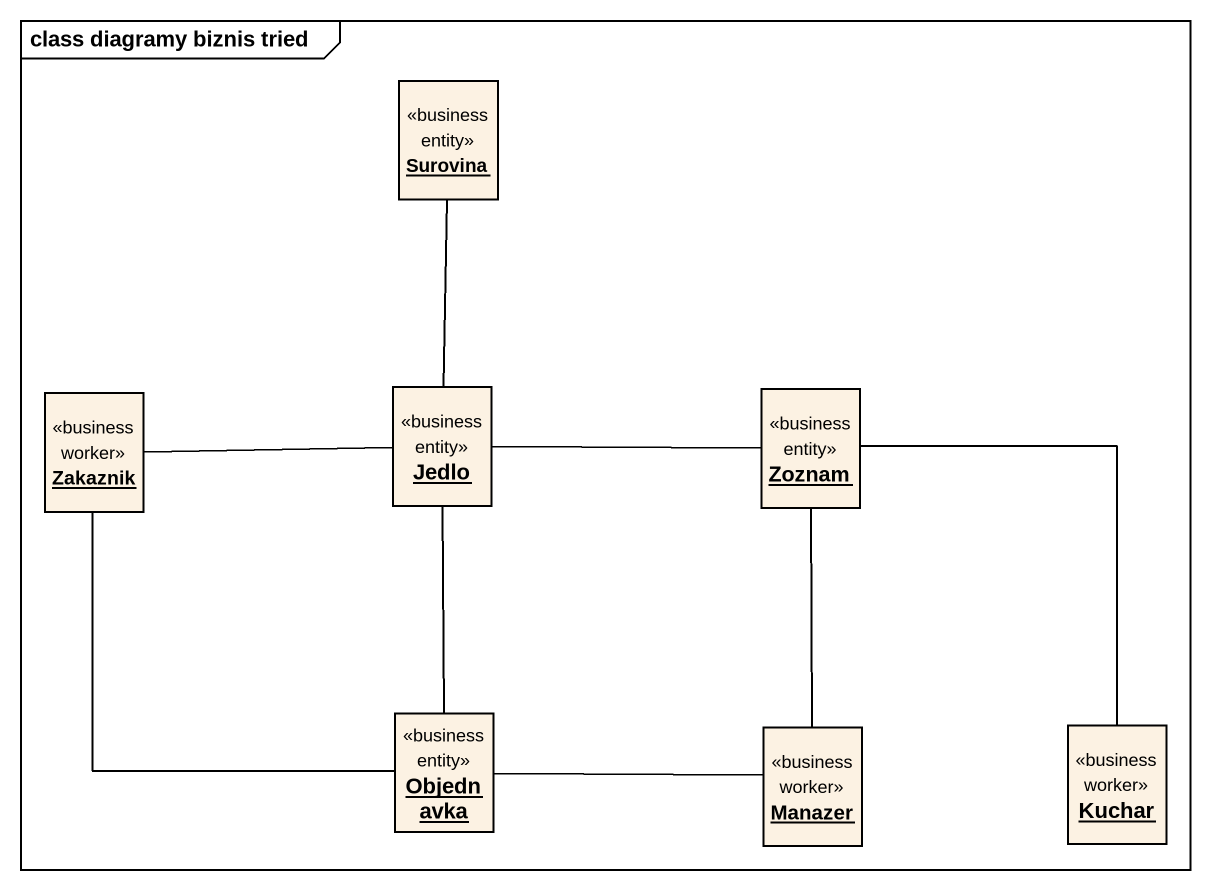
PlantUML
@startuml
mainframe class diagramy biznis tried
hide circle
hide empty members
object Surovina <<business entity>>
object Jedlo <<business entity>>
object Zoznam <<business entity>>
object Zakaznik <<business worker>>
object Objednavka <<business entity>>
object Manazer <<business worker>>
object Kuchar <<business worker>>
Jedlo -up- Surovina
Zoznam -left- Jedlo
Zakaznik -right- Jedlo
Zakaznik -- Objednavka
Objednavka -up- Jedlo
Objednavka -right- Manazer
Manazer -up- Zoznam
Kuchar -up- Zoznam
@enduml
